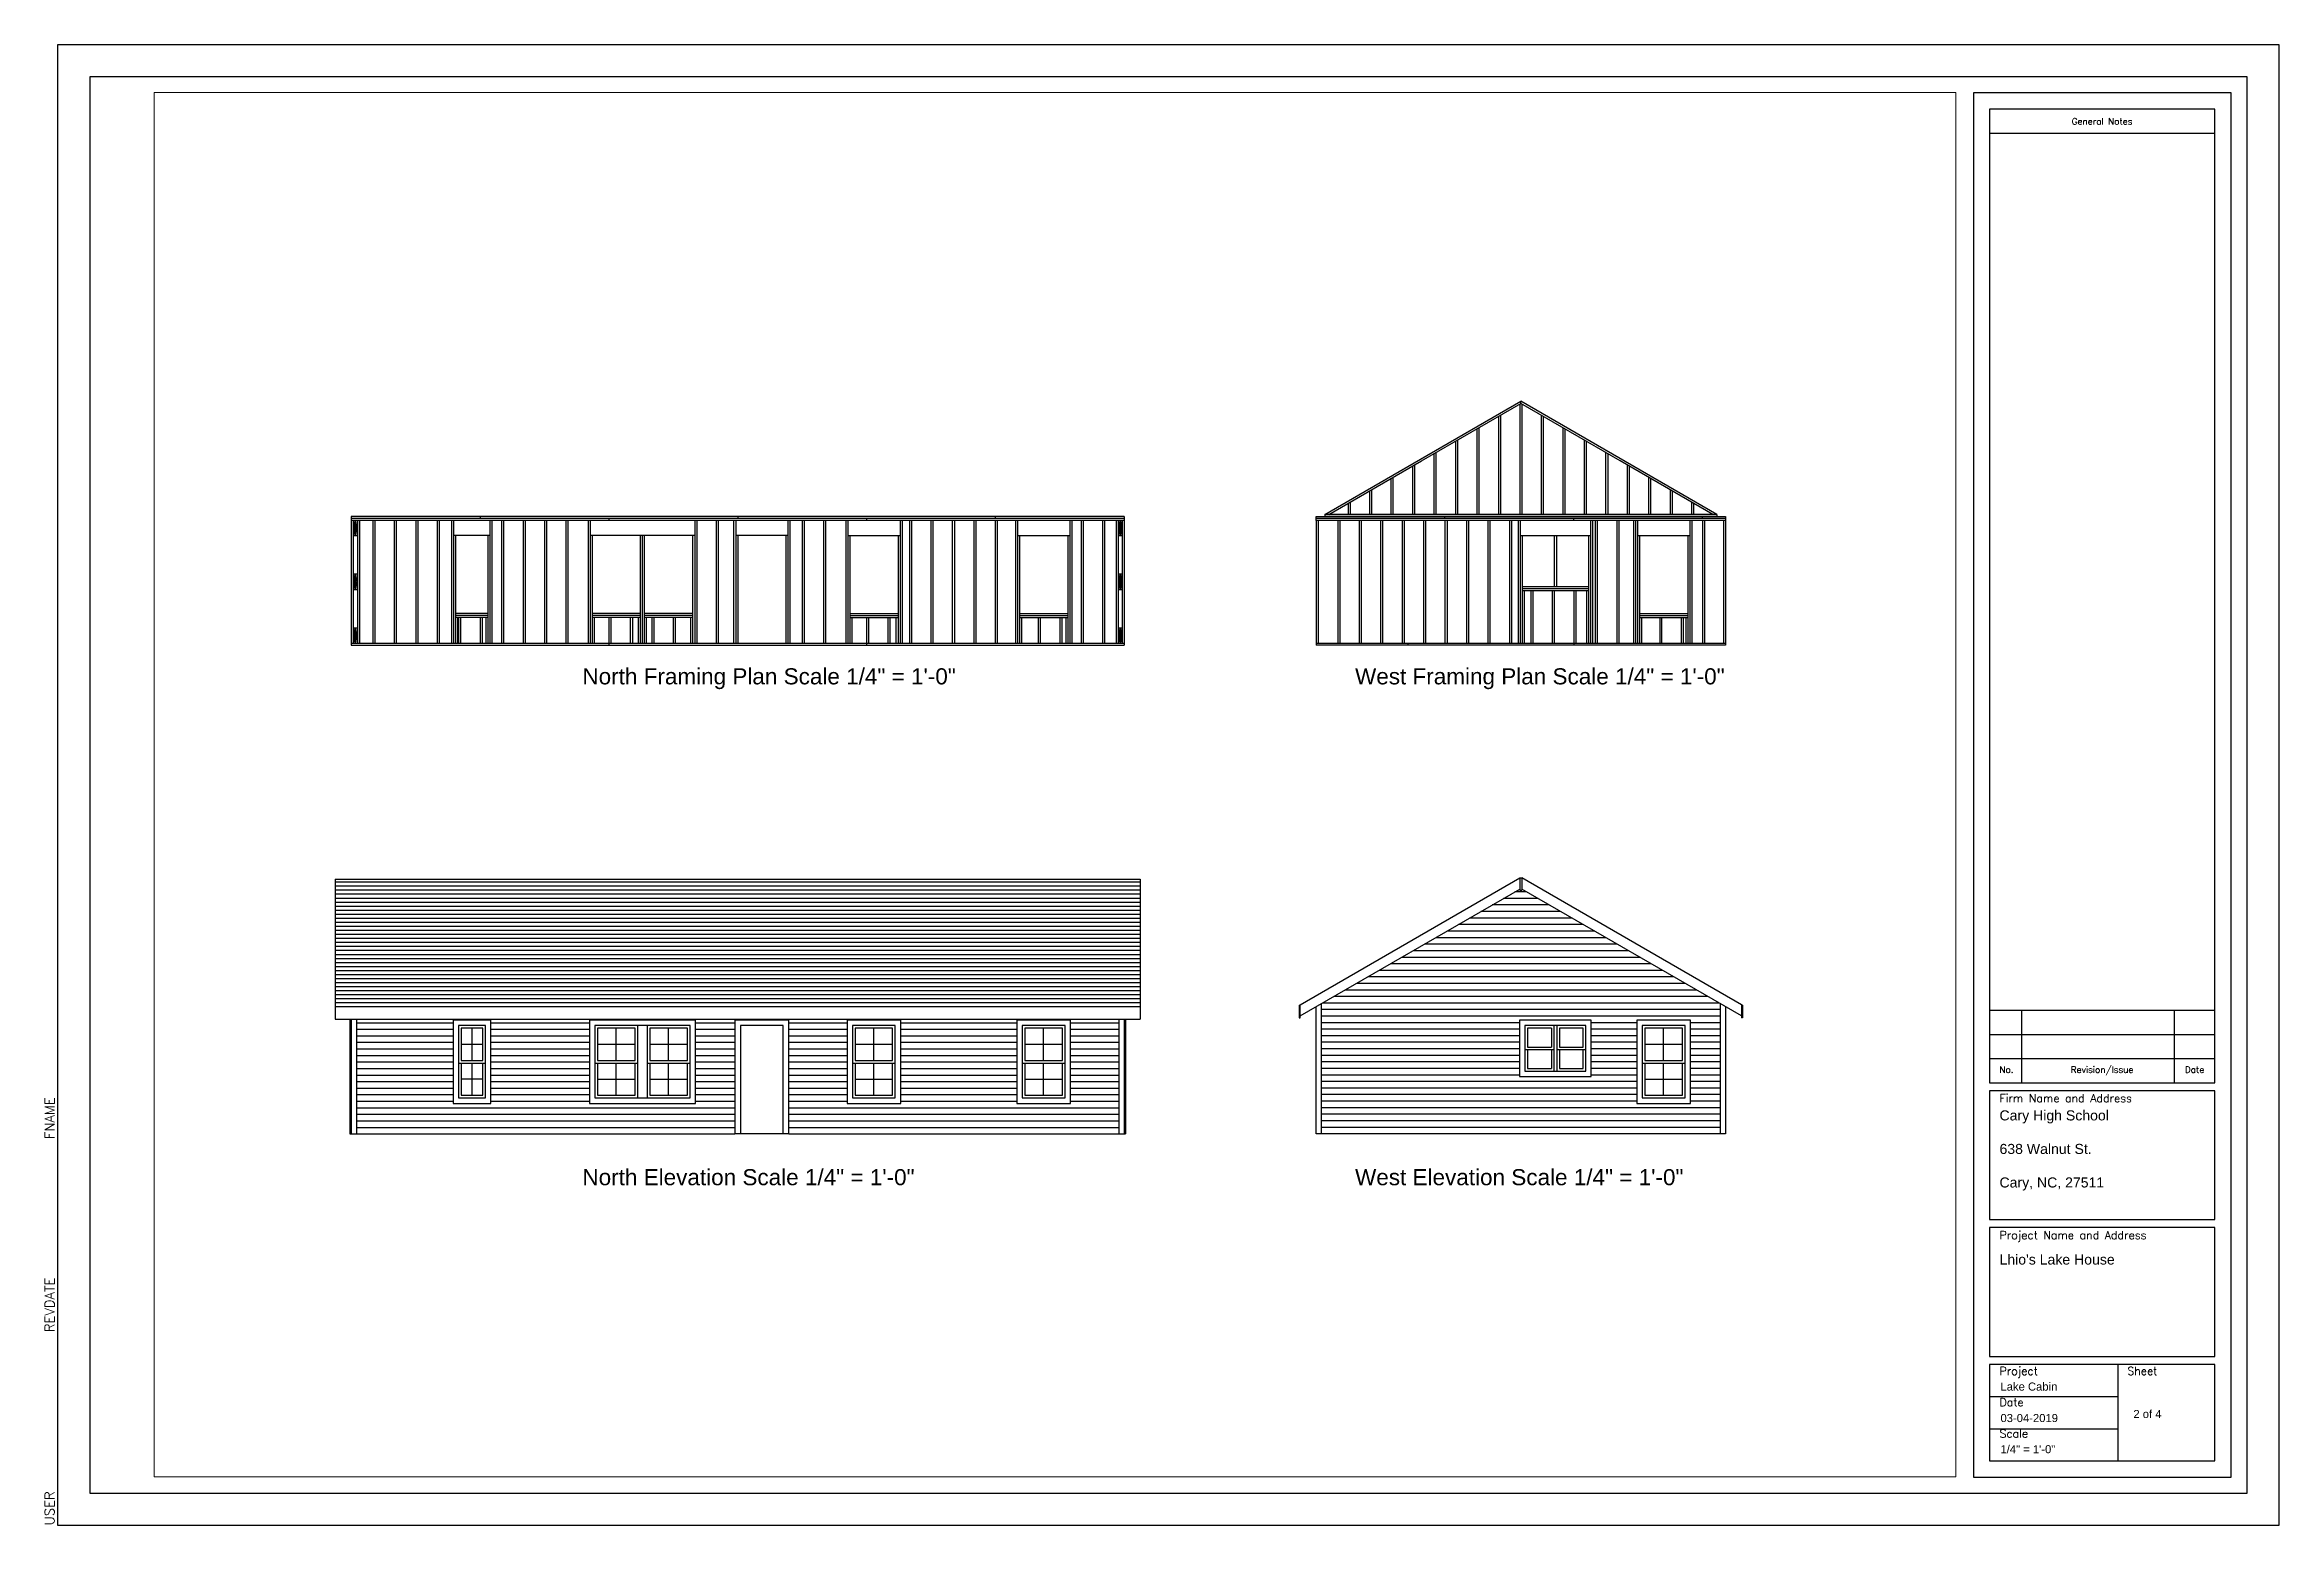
# Paper-space layout 'D-Size Layout' of a CAD drawing. Header units: inches. Extents: x -0.2 to 34.5, y 0 to 23.
import ezdxf
from ezdxf.enums import TextEntityAlignment as Align

# ---------------------------------------------------------------- set-up
doc = ezdxf.new("R2010")
doc.units = ezdxf.units.IN
doc.header["$LTSCALE"] = 48
doc.header["$MEASUREMENT"] = 0
doc.layers.add('Viewport', color=5, linetype='Continuous')
doc.styles.add('Roman', font='romans')
doc.styles.get("Standard").update_dxf_attribs({"font": 'arial.ttf'})

# ---------------------------------------------------------------- blocks, each defined once
blk = doc.blocks.new('*U51')
blk.add_line((-6.25, 0), (6.25, 0))
blk = doc.blocks.new('*U52')
at = {"color": 0, "linetype": 'ByBlock', "lineweight": -2, "transparency": 16777216}
for p in [(0, 1.9375), (0, 1.875), (0, 1.8125), (0, 1.75), (0, 1.6875), (0, 1.625), (0, 1.5625), (0, 1.5), (0, 1.4375), (0, 1.375), (0, 1.3125), (0, 1.25), (0, 1.1875), (0, 1.125), (0, 1.0625), (0, 1), (0, 0.9375), (0, 0.875), (0, 0.8125), (0, 0.75), (0, 0.6875), (0, 0.625), (0, 0.5625), (0, 0.5), (0, 0.4375), (0, 0.375), (0, 0.3125), (0, 0.25), (0, 0.1875), (0, 0.125), (0, 0.0625), (0, 0)]:
    blk.add_blockref('*U51', p, dxfattribs=at)

psp = doc.layouts.new('D-Size Layout')

# ---------------------------------------------------------------- linework, layer by layer
for p, q in [((34.5, 23), (0, 23)), ((0, 23), (0, 0)), ((34.5, 0), (34.5, 23)), ((34, 22.5), (0.5, 22.5)), ((0.5, 22.5), (0.5, 0.5)), ((33.75, 22.25), (29.75, 22.25)), ((29.75, 22.25), (29.75, 0.75)), ((33.75, 0.75), (33.75, 22.25)), ((34, 0.5), (34, 22.5)), ((33.5, 22), (30, 22)), ((30, 22), (30, 6.875)), ((33.5, 6.875), (33.5, 22)), ((30, 21.625), (33.5, 21.625)), ((25.766, 15.702), (22.722, 17.46)), ((22.722, 17.424), (22.722, 17.46)), ((21.039, 16.453), (21.039, 15.702)), ((21.071, 16.471), (21.071, 15.702)), ((24.373, 16.471), (24.373, 15.702)), ((24.404, 16.453), (24.404, 15.702)), ((20.373, 16.068), (20.373, 15.702)), ((20.404, 16.086), (20.404, 15.702)), ((20.706, 16.261), (20.706, 15.702)), ((20.737, 16.279), (20.737, 15.702)), ((24.706, 16.279), (24.706, 15.702)), ((24.737, 16.261), (24.737, 15.702)), ((25.039, 16.086), (25.039, 15.702)), ((25.071, 16.068), (25.071, 15.702)), ((16.561, 15.671), (4.561, 15.671)), ((4.561, 15.671), (4.561, 13.671)), ((16.561, 15.64), (4.561, 15.64)), ((6.561, 15.671), (6.561, 15.64)), ((8.561, 15.64), (8.561, 15.609)), ((10.561, 15.671), (10.561, 15.64)), ((12.561, 15.64), (12.561, 15.609)), ((14.561, 15.671), (14.561, 15.64)), ((16.561, 15.671), (16.561, 15.609)), ((19.544, 15.64), (19.544, 15.671)), ((25.899, 15.64), (19.544, 15.64)), ((19.544, 15.609), (19.544, 15.64)), ((19.677, 15.702), (19.677, 15.671)), ((25.766, 15.671), (19.677, 15.671)), ((20.039, 15.876), (20.039, 15.702)), ((20.071, 15.894), (20.071, 15.702)), ((21.544, 15.64), (21.544, 15.671)), ((23.544, 15.609), (23.544, 15.64)), ((25.373, 15.894), (25.373, 15.702)), ((25.404, 15.876), (25.404, 15.702)), ((25.544, 15.64), (25.544, 15.671)), ((25.766, 15.702), (25.766, 15.671)), ((25.899, 15.671), (25.899, 13.671)), ((16.561, 15.609), (4.561, 15.609)), ((4.592, 15.609), (4.592, 13.702)), ((4.623, 15.609), (4.592, 15.374)), ((4.592, 15.609), (4.623, 15.374)), ((4.592, 15.374), (4.655, 15.374)), ((4.623, 15.609), (4.623, 15.374)), ((4.655, 15.374), (4.623, 15.609)), ((4.623, 15.374), (4.655, 15.609)), ((4.655, 15.609), (4.655, 13.702)), ((4.686, 15.609), (4.686, 13.702)), ((4.894, 15.609), (4.894, 13.702)), ((4.926, 15.609), (4.926, 13.702)), ((5.228, 15.609), (5.228, 13.702)), ((5.259, 15.609), (5.259, 13.702)), ((5.561, 15.609), (5.561, 13.702)), ((5.592, 15.609), (5.592, 13.702)), ((5.894, 15.609), (5.894, 13.702)), ((5.926, 15.609), (5.926, 13.702)), ((6.123, 13.702), (6.123, 15.609)), ((6.155, 13.702), (6.155, 15.609)), ((6.717, 15.374), (6.155, 15.374)), ((6.186, 13.702), (6.186, 15.374)), ((6.686, 13.702), (6.686, 15.374)), ((6.717, 13.702), (6.717, 15.609)), ((6.748, 13.702), (6.748, 15.609)), ((6.894, 15.609), (6.894, 13.702)), ((6.926, 15.609), (6.926, 13.702)), ((7.228, 15.609), (7.228, 13.702)), ((7.259, 15.609), (7.259, 13.702)), ((7.561, 15.609), (7.561, 13.702)), ((7.592, 15.609), (7.592, 13.702)), ((7.894, 15.609), (7.894, 13.702)), ((7.926, 15.609), (7.926, 13.702)), ((8.238, 15.609), (8.238, 13.702)), ((8.269, 15.609), (8.269, 13.702)), ((9.894, 15.374), (8.269, 15.374)), ((8.301, 15.374), (8.301, 13.702)), ((9.051, 13.702), (9.051, 15.374)), ((9.082, 13.702), (9.082, 15.374)), ((9.113, 13.702), (9.113, 15.374)), ((9.863, 13.702), (9.863, 15.374)), ((9.894, 15.609), (9.894, 13.702)), ((9.926, 15.609), (9.926, 13.702)), ((10.228, 15.609), (10.228, 13.702)), ((10.259, 15.609), (10.259, 13.702)), ((10.498, 15.609), (10.498, 13.702)), ((10.53, 15.609), (10.53, 13.702)), ((11.342, 15.374), (10.53, 15.374)), ((10.561, 15.374), (10.561, 13.702)), ((11.311, 15.374), (11.311, 13.702)), ((11.342, 15.609), (11.342, 13.702)), ((11.373, 15.609), (11.373, 13.702)), ((11.561, 15.609), (11.561, 13.702)), ((11.592, 15.609), (11.592, 13.702)), ((11.894, 15.609), (11.894, 13.702)), ((11.926, 15.609), (11.926, 13.702)), ((12.238, 15.609), (12.238, 13.702)), ((12.269, 15.609), (12.269, 13.702)), ((12.269, 15.374), (13.082, 15.374)), ((12.301, 15.374), (12.301, 13.702)), ((13.051, 15.374), (13.051, 13.702)), ((13.082, 15.609), (13.082, 13.702)), ((13.113, 15.609), (13.113, 13.702)), ((13.228, 15.609), (13.228, 13.702)), ((13.259, 15.609), (13.259, 13.702)), ((13.561, 15.609), (13.561, 13.702)), ((13.592, 15.609), (13.592, 13.702)), ((13.894, 15.609), (13.894, 13.702)), ((13.926, 15.609), (13.926, 13.702)), ((14.228, 15.609), (14.228, 13.702)), ((14.259, 15.609), (14.259, 13.702)), ((14.561, 15.609), (14.561, 13.702)), ((14.592, 15.609), (14.592, 13.702)), ((14.873, 15.609), (14.873, 13.702)), ((14.905, 15.609), (14.905, 13.702)), ((14.905, 15.374), (15.717, 15.374)), ((14.936, 15.374), (14.936, 13.702)), ((15.686, 15.374), (15.686, 13.702)), ((15.717, 15.609), (15.717, 13.702)), ((15.748, 15.609), (15.748, 13.702)), ((15.894, 15.609), (15.894, 13.702)), ((15.926, 15.609), (15.926, 13.702)), ((16.228, 15.609), (16.228, 13.702)), ((16.259, 15.609), (16.259, 13.702)), ((16.436, 15.609), (16.436, 13.702)), ((16.467, 15.609), (16.467, 13.702)), ((16.498, 15.609), (16.467, 15.374)), ((16.467, 15.609), (16.498, 15.374)), ((16.467, 15.374), (16.53, 15.374)), ((16.498, 15.609), (16.498, 15.374)), ((16.53, 15.374), (16.498, 15.609)), ((16.498, 15.374), (16.53, 15.609)), ((16.53, 15.609), (16.53, 13.702)), ((16.561, 15.609), (16.561, 13.671)), ((19.544, 15.609), (19.544, 13.671)), ((19.576, 15.609), (19.576, 13.702)), ((19.878, 15.609), (19.878, 13.702)), ((19.909, 15.609), (19.909, 13.702)), ((20.211, 15.609), (20.211, 13.702)), ((20.242, 15.609), (20.242, 13.702)), ((20.544, 15.609), (20.544, 13.702)), ((20.576, 15.609), (20.576, 13.702)), ((20.878, 15.609), (20.878, 13.702)), ((20.909, 15.609), (20.909, 13.702)), ((21.211, 15.609), (21.211, 13.702)), ((21.242, 15.609), (21.242, 13.702)), ((21.544, 15.609), (21.544, 13.702)), ((21.576, 15.609), (21.576, 13.702)), ((21.878, 15.609), (21.878, 13.702)), ((21.909, 15.609), (21.909, 13.702)), ((22.211, 15.609), (22.211, 13.702)), ((22.242, 15.609), (22.242, 13.702)), ((22.544, 15.609), (22.544, 13.702)), ((22.576, 15.609), (22.576, 13.702)), ((22.68, 15.609), (22.68, 13.702)), ((22.711, 15.609), (22.711, 13.702)), ((22.711, 15.374), (23.805, 15.374)), ((22.742, 15.374), (22.742, 13.702)), ((23.242, 15.374), (23.242, 14.583)), ((23.274, 15.374), (23.274, 14.583)), ((23.774, 15.374), (23.774, 13.702)), ((23.805, 15.609), (23.805, 13.702)), ((23.836, 15.609), (23.836, 13.702)), ((23.878, 15.609), (23.878, 13.702)), ((23.909, 15.609), (23.909, 13.702)), ((24.211, 15.609), (24.211, 13.702)), ((24.242, 15.609), (24.242, 13.702)), ((24.472, 15.609), (24.472, 13.702)), ((24.503, 15.609), (24.503, 13.702)), ((24.534, 15.609), (24.534, 13.702)), ((24.534, 15.374), (25.347, 15.374)), ((24.565, 15.374), (24.565, 13.702)), ((25.315, 15.374), (25.315, 13.702)), ((25.347, 15.609), (25.347, 13.702)), ((25.378, 15.609), (25.378, 13.702)), ((25.544, 15.609), (25.544, 13.702)), ((25.576, 15.609), (25.576, 13.702)), ((25.867, 15.609), (25.867, 13.702)), ((4.655, 14.773), (4.592, 14.773)), ((4.623, 14.773), (4.592, 14.538)), ((4.592, 14.773), (4.623, 14.538)), ((4.623, 14.773), (4.623, 14.538)), ((4.655, 14.538), (4.623, 14.773)), ((4.623, 14.538), (4.655, 14.773)), ((16.53, 14.773), (16.467, 14.773)), ((16.498, 14.773), (16.467, 14.538)), ((16.467, 14.773), (16.498, 14.538)), ((16.498, 14.773), (16.498, 14.538)), ((16.53, 14.538), (16.498, 14.773)), ((16.498, 14.538), (16.53, 14.773)), ((22.742, 14.583), (23.774, 14.583)), ((4.592, 14.538), (4.655, 14.538)), ((16.467, 14.538), (16.53, 14.538)), ((22.742, 14.551), (23.774, 14.551)), ((22.742, 14.52), (23.774, 14.52)), ((22.774, 14.52), (22.774, 13.702)), ((22.878, 14.52), (22.878, 13.702)), ((22.909, 14.52), (22.909, 13.702)), ((23.211, 14.52), (23.211, 13.702)), ((23.242, 14.52), (23.242, 13.702)), ((23.544, 14.52), (23.544, 13.702)), ((23.576, 14.52), (23.576, 13.702)), ((23.742, 14.52), (23.742, 13.702)), ((4.655, 13.937), (4.592, 13.937)), ((4.623, 13.937), (4.592, 13.702)), ((4.592, 13.937), (4.623, 13.702)), ((4.623, 13.937), (4.623, 13.702)), ((4.655, 13.702), (4.623, 13.937)), ((4.623, 13.702), (4.655, 13.937)), ((6.686, 14.166), (6.186, 14.166)), ((6.686, 14.135), (6.186, 14.135)), ((6.686, 14.103), (6.186, 14.103)), ((6.217, 13.702), (6.217, 14.103)), ((6.228, 14.103), (6.228, 13.702)), ((6.259, 14.103), (6.259, 13.702)), ((6.561, 14.103), (6.561, 13.702)), ((6.592, 14.103), (6.592, 13.702)), ((6.655, 13.702), (6.655, 14.103)), ((9.051, 14.166), (8.301, 14.166)), ((9.051, 14.135), (8.301, 14.135)), ((9.051, 14.103), (8.301, 14.103)), ((8.332, 14.103), (8.332, 13.702)), ((8.561, 14.103), (8.561, 13.702)), ((8.592, 14.103), (8.592, 13.702)), ((8.894, 14.103), (8.894, 13.702)), ((8.926, 14.103), (8.926, 13.702)), ((9.019, 13.702), (9.019, 14.103)), ((9.863, 14.166), (9.113, 14.166)), ((9.863, 14.135), (9.113, 14.135)), ((9.863, 14.103), (9.113, 14.103)), ((9.144, 13.702), (9.144, 14.103)), ((9.228, 14.103), (9.228, 13.702)), ((9.259, 14.103), (9.259, 13.702)), ((9.561, 14.103), (9.561, 13.702)), ((9.592, 14.103), (9.592, 13.702)), ((9.832, 13.702), (9.832, 14.103)), ((12.301, 14.166), (13.051, 14.166)), ((12.301, 14.135), (13.051, 14.135)), ((12.301, 14.103), (13.051, 14.103)), ((12.332, 14.103), (12.332, 13.702)), ((12.561, 14.103), (12.561, 13.702)), ((12.592, 14.103), (12.592, 13.702)), ((12.894, 14.103), (12.894, 13.702)), ((12.926, 14.103), (12.926, 13.702)), ((13.019, 14.103), (13.019, 13.702)), ((14.936, 14.166), (15.686, 14.166)), ((14.936, 14.135), (15.686, 14.135)), ((14.936, 14.103), (15.686, 14.103)), ((14.967, 14.103), (14.967, 13.702)), ((15.228, 14.103), (15.228, 13.702)), ((15.259, 14.103), (15.259, 13.702)), ((15.561, 14.103), (15.561, 13.702)), ((15.592, 14.103), (15.592, 13.702)), ((15.655, 14.103), (15.655, 13.702)), ((16.53, 13.937), (16.467, 13.937)), ((16.498, 13.937), (16.467, 13.702)), ((16.467, 13.937), (16.498, 13.702)), ((16.498, 13.937), (16.498, 13.702)), ((16.53, 13.702), (16.498, 13.937)), ((16.498, 13.702), (16.53, 13.937)), ((24.565, 14.166), (25.315, 14.166)), ((24.565, 14.135), (25.315, 14.135)), ((24.565, 14.103), (25.315, 14.103)), ((24.597, 14.103), (24.597, 13.702)), ((24.878, 14.103), (24.878, 13.702)), ((24.909, 14.103), (24.909, 13.702)), ((25.211, 14.103), (25.211, 13.702)), ((25.242, 14.103), (25.242, 13.702)), ((25.284, 14.103), (25.284, 13.702)), ((4.561, 13.702), (16.561, 13.702)), ((4.561, 13.671), (16.561, 13.671)), ((8.561, 13.702), (8.561, 13.671)), ((12.561, 13.702), (12.561, 13.671)), ((20.968, 13.702), (20.968, 13.671)), ((23.544, 13.702), (23.544, 13.671)), ((4.311, 10.035), (4.311, 7.864)), ((4.311, 10.035), (16.811, 10.035)), ((16.811, 10.035), (16.811, 7.864)), ((19.294, 8.087), (22.706, 10.056)), ((19.294, 7.912), (22.706, 9.882)), ((22.988, 9.737), (22.455, 9.737)), ((22.812, 9.839), (22.631, 9.839)), ((22.706, 10.056), (22.706, 9.864)), ((22.706, 10.056), (22.737, 10.056)), ((22.706, 9.864), (22.737, 9.864)), ((22.737, 10.056), (22.737, 9.864)), ((26.149, 8.087), (22.737, 10.056)), ((26.149, 7.912), (22.737, 9.882)), ((23.516, 9.432), (21.927, 9.432)), ((23.34, 9.534), (22.103, 9.534)), ((23.164, 9.636), (22.279, 9.636)), ((24.219, 9.026), (21.224, 9.026)), ((24.043, 9.128), (21.4, 9.128)), ((23.867, 9.229), (21.576, 9.229)), ((23.692, 9.331), (21.752, 9.331)), ((24.747, 8.722), (20.696, 8.722)), ((24.571, 8.823), (20.872, 8.823)), ((24.395, 8.925), (21.048, 8.925)), ((25.275, 8.417), (20.168, 8.417)), ((25.099, 8.518), (20.344, 8.518)), ((24.923, 8.62), (20.52, 8.62)), ((19.279, 8.078), (19.294, 8.078)), ((19.279, 8.078), (19.279, 7.885)), ((19.294, 7.885), (19.294, 8.087)), ((19.544, 8.039), (19.544, 8.057)), ((19.544, 6.133), (19.544, 8.039)), ((19.628, 6.081), (19.628, 8.105)), ((25.815, 8.011), (19.628, 8.011)), ((25.802, 8.112), (19.641, 8.112)), ((25.627, 8.214), (19.817, 8.214)), ((25.451, 8.315), (19.992, 8.315)), ((25.815, 8.105), (25.815, 6.081)), ((25.899, 8.057), (25.899, 6.081)), ((26.149, 8.087), (26.149, 7.885)), ((26.164, 8.078), (26.149, 8.078)), ((26.164, 8.078), (26.164, 7.885)), ((30, 8), (33.5, 8)), ((30.5, 6.875), (30.5, 8)), ((32.875, 6.875), (32.875, 8)), ((4.311, 7.864), (16.811, 7.864)), ((4.54, 7.864), (4.54, 6.081)), ((4.561, 7.864), (4.561, 6.081)), ((4.644, 7.864), (4.644, 6.081)), ((4.644, 7.807), (6.144, 7.807)), ((4.644, 7.706), (6.144, 7.706)), ((6.728, 7.847), (6.144, 7.847)), ((6.144, 7.847), (6.144, 6.555)), ((6.644, 7.763), (6.228, 7.763)), ((6.228, 7.763), (6.228, 6.638)), ((6.603, 7.722), (6.269, 7.722)), ((6.269, 7.722), (6.269, 7.222)), ((6.436, 7.222), (6.436, 7.722)), ((6.603, 7.222), (6.603, 7.722)), ((6.644, 6.638), (6.644, 7.763)), ((6.728, 6.555), (6.728, 7.847)), ((6.728, 7.807), (8.259, 7.807)), ((6.728, 7.706), (8.259, 7.706)), ((9.905, 7.847), (8.259, 7.847)), ((8.259, 7.847), (8.259, 6.555)), ((9.821, 7.763), (8.342, 7.763)), ((8.342, 7.763), (8.342, 6.638)), ((8.676, 7.222), (8.676, 7.722)), ((9.009, 6.638), (9.009, 7.763)), ((9.155, 7.763), (9.155, 6.638)), ((9.488, 7.222), (9.488, 7.722)), ((9.821, 6.638), (9.821, 7.763)), ((9.905, 6.555), (9.905, 7.847)), ((9.905, 7.807), (10.519, 7.807)), ((9.905, 7.706), (10.519, 7.706)), ((11.353, 7.807), (12.259, 7.807)), ((11.353, 7.706), (12.259, 7.706)), ((12.676, 7.222), (12.676, 7.722)), ((13.092, 7.807), (14.894, 7.807)), ((13.092, 7.706), (14.894, 7.706)), ((15.311, 7.222), (15.311, 7.722)), ((15.728, 7.807), (16.478, 7.807)), ((15.728, 7.706), (16.478, 7.706)), ((16.478, 7.864), (16.478, 6.081)), ((16.561, 7.864), (16.561, 6.081)), ((16.582, 7.864), (16.582, 6.081)), ((19.279, 7.885), (19.294, 7.885)), ((25.815, 7.909), (19.628, 7.909)), ((22.701, 7.807), (19.628, 7.807)), ((22.701, 7.706), (19.628, 7.706)), ((23.196, 7.722), (22.826, 7.722)), ((22.826, 7.722), (22.826, 7.43)), ((23.196, 7.722), (23.196, 7.43)), ((23.237, 7.763), (23.237, 7.055)), ((23.279, 7.763), (23.279, 7.055)), ((23.69, 7.722), (23.321, 7.722)), ((23.321, 7.722), (23.321, 7.43)), ((23.69, 7.43), (23.69, 7.722)), ((24.524, 7.807), (23.815, 7.807)), ((24.524, 7.706), (23.815, 7.706)), ((24.94, 7.222), (24.94, 7.722)), ((25.815, 7.807), (25.357, 7.807)), ((25.815, 7.706), (25.357, 7.706)), ((26.164, 7.885), (26.149, 7.885)), ((4.644, 7.604), (6.144, 7.604)), ((4.644, 7.604), (6.144, 7.604)), ((4.644, 7.503), (6.144, 7.503)), ((4.644, 7.401), (6.144, 7.401)), ((4.644, 7.3), (6.144, 7.3)), ((6.269, 7.472), (6.603, 7.472)), ((6.728, 7.604), (8.259, 7.604)), ((6.728, 7.604), (8.259, 7.604)), ((6.728, 7.503), (8.259, 7.503)), ((6.728, 7.401), (8.259, 7.401)), ((6.728, 7.3), (8.259, 7.3)), ((8.384, 7.472), (8.967, 7.472)), ((9.196, 7.472), (9.78, 7.472)), ((9.905, 7.604), (10.519, 7.604)), ((9.905, 7.604), (10.519, 7.604)), ((9.905, 7.503), (10.519, 7.503)), ((9.905, 7.401), (10.519, 7.401)), ((9.905, 7.3), (10.519, 7.3)), ((11.353, 7.604), (12.259, 7.604)), ((11.353, 7.604), (12.259, 7.604)), ((11.353, 7.503), (12.259, 7.503)), ((11.353, 7.401), (12.259, 7.401)), ((11.353, 7.3), (12.259, 7.3)), ((12.384, 7.472), (12.967, 7.472)), ((13.092, 7.604), (14.894, 7.604)), ((13.092, 7.503), (14.894, 7.503)), ((13.092, 7.401), (14.894, 7.401)), ((13.092, 7.3), (14.894, 7.3)), ((15.019, 7.472), (15.603, 7.472)), ((15.728, 7.604), (16.478, 7.604)), ((15.728, 7.604), (16.478, 7.604)), ((15.728, 7.503), (16.478, 7.503)), ((15.728, 7.401), (16.478, 7.401)), ((15.728, 7.3), (16.478, 7.3)), ((22.701, 7.604), (19.628, 7.604)), ((22.701, 7.503), (19.628, 7.503)), ((22.701, 7.401), (19.628, 7.401)), ((22.701, 7.3), (19.628, 7.3)), ((23.237, 7.388), (22.784, 7.388)), ((22.826, 7.43), (23.196, 7.43)), ((22.826, 7.388), (22.826, 7.097)), ((23.196, 7.388), (23.196, 7.097)), ((23.732, 7.388), (23.279, 7.388)), ((23.321, 7.43), (23.69, 7.43)), ((23.321, 7.388), (23.321, 7.097)), ((23.69, 7.097), (23.69, 7.388)), ((24.524, 7.604), (23.815, 7.604)), ((24.524, 7.503), (23.815, 7.503)), ((24.524, 7.401), (23.815, 7.401)), ((24.524, 7.3), (23.815, 7.3)), ((24.649, 7.472), (25.232, 7.472)), ((25.815, 7.604), (25.357, 7.604)), ((25.815, 7.503), (25.357, 7.503)), ((25.815, 7.401), (25.357, 7.401)), ((25.815, 7.3), (25.357, 7.3)), ((30, 7.625), (33.5, 7.625)), ((4.644, 7.198), (6.144, 7.198)), ((4.644, 7.097), (6.144, 7.097)), ((4.644, 6.995), (6.144, 6.995)), ((6.228, 7.18), (6.644, 7.18)), ((6.269, 7.222), (6.603, 7.222)), ((6.269, 7.18), (6.269, 6.68)), ((6.436, 6.68), (6.436, 7.18)), ((6.603, 6.68), (6.603, 7.18)), ((6.728, 7.198), (8.259, 7.198)), ((6.728, 7.097), (8.259, 7.097)), ((6.728, 6.995), (8.259, 6.995)), ((8.342, 7.18), (9.009, 7.18)), ((8.384, 7.222), (8.967, 7.222)), ((8.676, 6.68), (8.676, 7.18)), ((9.155, 7.18), (9.821, 7.18)), ((9.196, 7.222), (9.78, 7.222)), ((9.488, 6.68), (9.488, 7.18)), ((9.905, 7.198), (10.519, 7.198)), ((9.905, 7.097), (10.519, 7.097)), ((9.905, 6.995), (10.519, 6.995)), ((11.353, 7.198), (12.259, 7.198)), ((11.353, 7.097), (12.259, 7.097)), ((11.353, 6.995), (12.259, 6.995)), ((12.342, 7.18), (13.009, 7.18)), ((12.384, 7.222), (12.967, 7.222)), ((12.676, 6.68), (12.676, 7.18)), ((13.092, 7.198), (14.894, 7.198)), ((13.092, 7.097), (14.894, 7.097)), ((13.092, 6.995), (14.894, 6.995)), ((14.978, 7.18), (15.644, 7.18)), ((15.019, 7.222), (15.603, 7.222)), ((15.311, 6.68), (15.311, 7.18)), ((15.728, 7.198), (16.478, 7.198)), ((15.728, 7.097), (16.478, 7.097)), ((15.728, 6.995), (16.478, 6.995)), ((22.701, 7.198), (19.628, 7.198)), ((22.701, 7.097), (19.628, 7.097)), ((22.701, 6.995), (19.628, 6.995)), ((22.826, 7.097), (23.196, 7.097)), ((23.321, 7.097), (23.69, 7.097)), ((24.524, 7.198), (23.815, 7.198)), ((24.524, 7.097), (23.815, 7.097)), ((24.524, 6.995), (23.815, 6.995)), ((24.607, 7.18), (25.274, 7.18)), ((24.649, 7.222), (25.232, 7.222)), ((24.94, 6.68), (24.94, 7.18)), ((25.815, 7.198), (25.357, 7.198)), ((25.815, 7.097), (25.357, 7.097)), ((25.815, 6.995), (25.357, 6.995)), ((30, 7.25), (33.5, 7.25)), ((4.644, 6.893), (6.144, 6.893)), ((4.644, 6.792), (6.144, 6.792)), ((4.644, 6.69), (6.144, 6.69)), ((6.228, 6.638), (6.644, 6.638)), ((6.603, 6.93), (6.269, 6.93)), ((6.269, 6.68), (6.603, 6.68)), ((6.728, 6.893), (8.259, 6.893)), ((6.728, 6.792), (8.259, 6.792)), ((6.728, 6.69), (8.259, 6.69)), ((8.342, 6.638), (9.821, 6.638)), ((8.384, 6.93), (8.967, 6.93)), ((9.196, 6.93), (9.78, 6.93)), ((9.905, 6.893), (10.519, 6.893)), ((9.905, 6.792), (10.519, 6.792)), ((9.905, 6.69), (10.519, 6.69)), ((11.353, 6.893), (12.259, 6.893)), ((11.353, 6.792), (12.259, 6.792)), ((11.353, 6.69), (12.259, 6.69)), ((12.384, 6.93), (12.967, 6.93)), ((13.092, 6.893), (14.894, 6.893)), ((13.092, 6.792), (14.894, 6.792)), ((13.092, 6.69), (14.894, 6.69)), ((15.019, 6.93), (15.603, 6.93)), ((15.728, 6.893), (16.478, 6.893)), ((15.728, 6.792), (16.478, 6.792)), ((15.728, 6.69), (16.478, 6.69)), ((24.524, 6.893), (19.628, 6.893)), ((24.524, 6.792), (19.628, 6.792)), ((24.524, 6.69), (19.628, 6.69)), ((24.649, 6.93), (25.232, 6.93)), ((25.815, 6.893), (25.357, 6.893)), ((25.815, 6.792), (25.357, 6.792)), ((25.815, 6.69), (25.357, 6.69)), ((30, 6.875), (33.5, 6.875)), ((33.5, 6.75), (30, 6.75)), ((30, 6.75), (30, 4.75)), ((33.5, 4.75), (33.5, 6.75)), ((4.644, 6.589), (6.144, 6.589)), ((4.644, 6.487), (10.519, 6.487)), ((4.644, 6.386), (10.519, 6.386)), ((4.644, 6.284), (10.519, 6.284)), ((6.144, 6.555), (6.728, 6.555)), ((6.728, 6.589), (8.259, 6.589)), ((8.259, 6.555), (9.905, 6.555)), ((9.905, 6.589), (10.519, 6.589)), ((11.353, 6.589), (12.259, 6.589)), ((11.353, 6.487), (16.478, 6.487)), ((11.353, 6.386), (16.478, 6.386)), ((11.353, 6.284), (16.478, 6.284)), ((13.092, 6.589), (14.894, 6.589)), ((15.728, 6.589), (16.478, 6.589)), ((24.524, 6.589), (19.628, 6.589)), ((25.815, 6.487), (19.628, 6.487)), ((25.815, 6.386), (19.628, 6.386)), ((25.815, 6.284), (19.628, 6.284)), ((25.815, 6.589), (25.357, 6.589)), ((4.54, 6.081), (10.519, 6.081)), ((4.644, 6.182), (10.519, 6.182)), ((11.353, 6.081), (10.519, 6.081)), ((11.353, 6.182), (16.478, 6.182)), ((11.353, 6.081), (16.582, 6.081)), ((19.544, 6.081), (19.544, 6.133)), ((25.899, 6.081), (19.544, 6.081)), ((25.815, 6.182), (19.628, 6.182)), ((30, 4.75), (33.5, 4.75)), ((33.5, 4.625), (30, 4.625)), ((30, 4.625), (30, 2.625)), ((33.5, 2.625), (33.5, 4.625)), ((30, 2.625), (33.5, 2.625)), ((33.5, 2.5), (30, 2.5)), ((30, 2.5), (30, 1)), ((32, 1), (32, 2.5)), ((33.5, 1), (33.5, 2.5)), ((30, 2), (32, 2)), ((30, 1.5), (32, 1.5)), ((29.75, 0.75), (33.75, 0.75)), ((30, 1), (33.5, 1)), ((0.5, 0.5), (34, 0.5)), ((0, 0), (34.5, 0))]:
    psp.add_line(p, q)
for points in [[(19.677, 15.702), (21.164, 16.561), (22.722, 17.46)], [(19.739, 15.702), (21.18, 16.534), (22.722, 17.424)], [(22.706, 17.415), (22.722, 17.424)], [(22.706, 17.415), (22.706, 16.561), (22.706, 15.702)], [(25.704, 15.702), (24.263, 16.534), (22.722, 17.424)], [(22.737, 17.415), (22.737, 16.561), (22.737, 15.702)], [(22.039, 17.03), (22.039, 16.561), (22.039, 15.702)], [(22.071, 17.048), (22.071, 16.561), (22.071, 15.702)], [(22.373, 17.223), (22.373, 16.561), (22.373, 15.702)], [(22.404, 17.241), (22.404, 16.561), (22.404, 15.702)], [(23.039, 17.241), (23.039, 16.561), (23.039, 15.702)], [(23.071, 17.223), (23.071, 16.561), (23.071, 15.702)], [(23.373, 17.048), (23.373, 16.671), (23.373, 15.702)], [(23.404, 17.03), (23.404, 16.561), (23.404, 15.702)], [(21.404, 16.664), (21.404, 15.702)], [(21.706, 16.838), (21.706, 16.561), (21.706, 15.702)], [(21.737, 16.856), (21.737, 16.561), (21.737, 15.702)], [(23.706, 16.856), (23.706, 16.561), (23.706, 15.702)], [(23.737, 16.838), (23.737, 16.561), (23.737, 15.702)], [(24.039, 16.664), (24.039, 16.561), (24.039, 15.702)], [(21.373, 16.645), (21.373, 15.702)], [(24.071, 16.645), (24.071, 16.561), (24.071, 15.702)], [(19.544, 15.671), (25.899, 15.671)], [(25.766, 15.702), (22.737, 15.702), (19.677, 15.702)], [(25.899, 15.609), (19.544, 15.609)], [(19.544, 13.702), (25.899, 13.702)], [(25.899, 13.671), (19.544, 13.671)], [(8.967, 7.222), (8.967, 7.722), (8.384, 7.722), (8.384, 7.222)], [(9.78, 7.222), (9.78, 7.722), (9.196, 7.722), (9.196, 7.222)], [(11.353, 6.081), (11.353, 7.847), (10.519, 7.847), (10.519, 6.081)], [(11.269, 6.081), (11.269, 7.763), (10.603, 7.763), (10.603, 6.081)], [(12.967, 7.222), (12.967, 7.722), (12.384, 7.722), (12.384, 7.222)], [(15.603, 7.222), (15.603, 7.722), (15.019, 7.722), (15.019, 7.222)], [(25.232, 7.222), (25.232, 7.722), (24.649, 7.722), (24.649, 7.222)], [(8.384, 7.18), (8.384, 6.68), (8.967, 6.68), (8.967, 7.18)], [(9.196, 7.18), (9.196, 6.68), (9.78, 6.68), (9.78, 7.18)], [(12.384, 7.18), (12.384, 6.68), (12.967, 6.68), (12.967, 7.18)], [(15.019, 7.18), (15.019, 6.68), (15.603, 6.68), (15.603, 7.18)], [(24.649, 7.18), (24.649, 6.68), (25.232, 6.68), (25.232, 7.18)]]:
    psp.add_lwpolyline(points)
for points in [[(12.259, 6.555), (13.092, 6.555), (13.092, 7.847), (12.259, 7.847)], [(12.342, 6.638), (13.009, 6.638), (13.009, 7.763), (12.342, 7.763)], [(14.894, 6.555), (15.728, 6.555), (15.728, 7.847), (14.894, 7.847)], [(14.978, 6.638), (15.644, 6.638), (15.644, 7.763), (14.978, 7.763)], [(22.701, 6.972), (23.815, 6.972), (23.815, 7.847), (22.701, 7.847)], [(22.784, 7.055), (23.732, 7.055), (23.732, 7.763), (22.784, 7.763)], [(24.524, 6.555), (25.357, 6.555), (25.357, 7.847), (24.524, 7.847)], [(24.607, 6.638), (25.274, 6.638), (25.274, 7.763), (24.607, 7.763)]]:
    psp.add_lwpolyline(points, close=True)

# ---------------------------------------------------------------- block references
psp.add_blockref('*U52', (10.561, 8.057))

# ---------------------------------------------------------------- texts
at = {"style": 'Roman'}
for s, p in [('General Notes', (31.748, 21.808)), ('No.', (30.264, 7.078)), ('Revision/Issue', (31.748, 7.078)), ('Date', (33.184, 7.078))]:
    psp.add_text(s, height=0.1, dxfattribs=at).set_placement(p, align=Align.MIDDLE_CENTER)
for s, height, p in [('North Framing Plan Scale 1/4" = 1\'-0"', 0.25, (8.15, 13.063)), ('West Framing Plan Scale 1/4" = 1\'-0"', 0.25, (20.148, 13.063)), ('North Elevation Scale 1/4" = 1\'-0"', 0.25, (8.15, 5.283)), ('West Elevation Scale 1/4" = 1\'-0"', 0.25, (20.148, 5.283)), ('Lake Cabin', 0.125, (30.17, 2.093)), ('2 of 4', 0.125, (32.234, 1.667)), ('03-04-2019', 0.125, (30.17, 1.604)), ('1/4" = 1\'-0"', 0.125, (30.17, 1.12))]:
    psp.add_text(s, height=height).set_placement(p)
for s, p in [('Firm Name and Address', (30.155, 6.571)), ('Project Name and Address', (30.155, 4.446)), ('Project', (30.155, 2.335)), ('Sheet', (32.14, 2.335)), ('Date', (30.155, 1.849)), ('Scale', (30.155, 1.363))]:
    psp.add_text(s, height=0.125, dxfattribs=at).set_placement(p)
at = {"char_height": 0.15625, "attachment_point": 1}
for s, insert in [('Cary High School\\P\\P638 Walnut St.\\P\\PCary, NC, 27511', (30.155, 6.446)), ("Lhio's Lake House", (30.155, 4.207))]:
    psp.add_mtext_dynamic_manual_height_columns(s, width=3.13956, gutter_width=0.625, heights=[0], dxfattribs=dict(at, insert=insert))
at = {"color": 0, "style": 'Roman', "flags": 8}
for tag, p in [('FNAME', (-0.05, 6)), ('REVDATE', (-0.05, 3)), ('USER', (-0.05, 0))]:
    psp.add_attdef(tag, p, '', height=0.15, rotation=90, dxfattribs=at)

# ---------------------------------------------------------------- viewports
at = {"layer": 'Viewport'}
psp.add_viewport(center=(15.488, 11.505), size=(27.976, 21.4991), view_center_point=(605.967, 465.994), view_height=1031.95692, dxfattribs=at)

doc.saveas('drawing.dxf')
